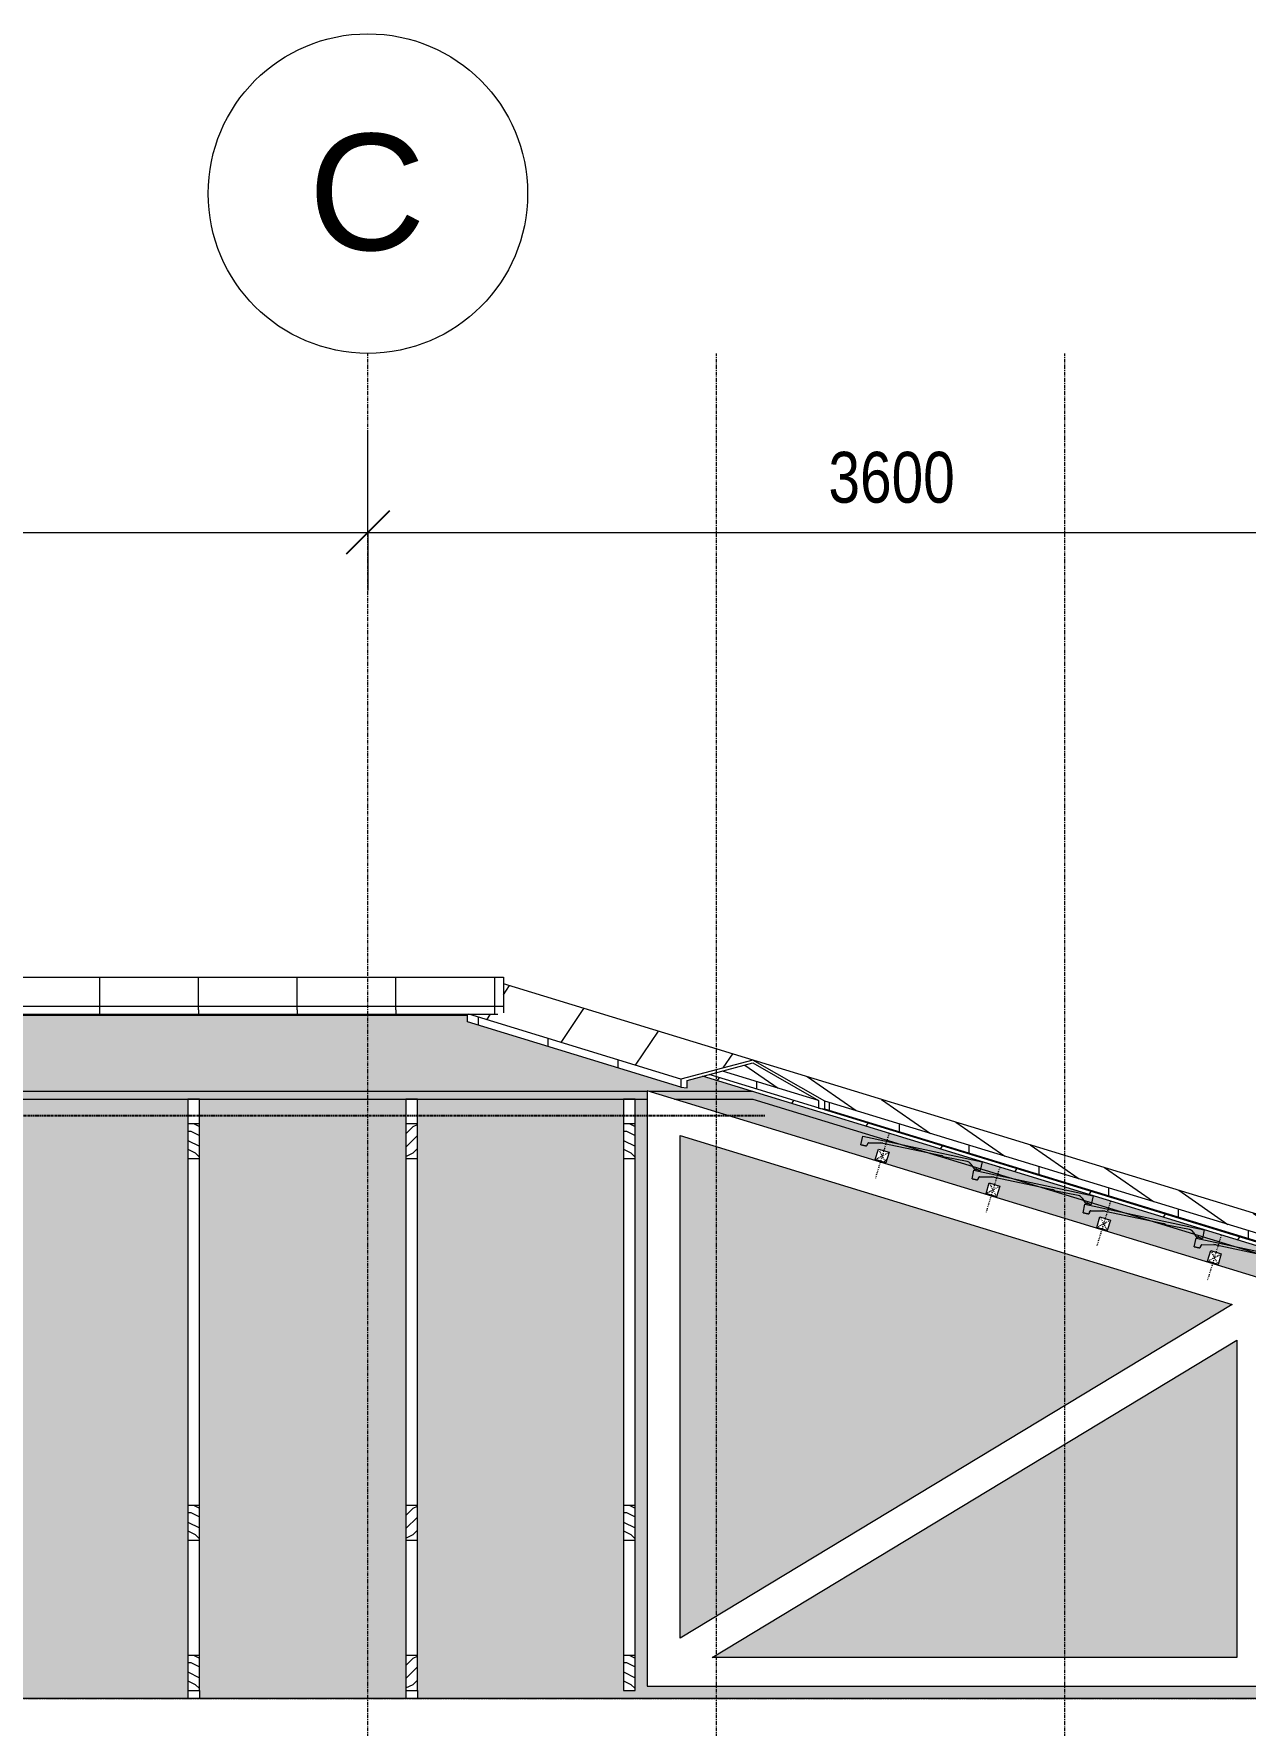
# Model space of a CAD drawing. Header units: millimetres. Extents: x -12186 to 152825, y -4386 to 9463.
# Drawn here: x 13725 to 17896, y 3363 to 9185 of the extents above; entities that cross this region are included whole.
import ezdxf

# ---------------------------------------------------------------- set-up
doc = ezdxf.new("R2010")
doc.units = ezdxf.units.MM
for name, pattern in [('1000 Dashed', [2, 1, -1]), ('Dash', [6.35, 3.175, -3.175]), ('Dash 1_5mm', [3, 1.5, -1.5]), ('Grid Line', [22.225, 12.7, -3.175, 3.175, -3.175])]:
    doc.linetypes.add(name, pattern=pattern)
for name, color, linetype, lineweight in [('A-ANNO-DIMS', 211, 'Continuous', 5), ('A-ANNO-DIMS-100', 211, 'Continuous', 5), ('A-DETL', 90, 'Continuous', 5), ('A-DETL-GENF', 92, 'Continuous', 5), ('A-DETL-GENF-HDLN', 1, 'Dash', 5), ('A-DETL-THIN', 151, 'Continuous', 5), ('A-FLOR-LEVL', 51, 'Continuous', 5), ('A-ROOF', 132, 'Continuous', 9), ('A-ROOF-MCUT', 132, 'Continuous', 5), ('A-ROOF-OTLN', 132, 'Continuous', 9), ('A-ROOF-PATT', 132, 'Continuous', 9), ('S-BEAM', 12, 'Continuous', 5), ('S-FSTN', 2, 'Continuous', 5), ('S-GRID', 1, 'Continuous', 5), ('S-GRID-IDEN', 1, 'Continuous', 5)]:
    doc.layers.add(name, color=color, linetype=linetype, lineweight=lineweight)
doc.styles.add('Arial_1', font='arial.ttf', dxfattribs={"height": 400})
doc.styles.add('Arial_3', font='arial.ttf', dxfattribs={"width": 0.8, "height": 175})
doc.dimstyles.new('SVA_Arc_Length-1_8mm_BLUE', dxfattribs={"dimscale": 304.8, "dimtxt": 178.545395, "dimasz": 0.492126, "dimexe": 0.656168, "dimexo": 0.0625, "dimgap": 0.164042, "dimtad": 1, "dimdec": 0, "dimrnd": 5, "dimzin": 0, "dimdsep": 46, "dimtxsty": 'Arial_3', "dimblk1": 'OBLIQUE', "dimblk2": 'OBLIQUE', "dimsah": 1, "dimcen": 0.09, "dimdle": 0.459318, "dimazin": 0, "dimtfac": 1, "dimtdec": 4, "dimtix": 1, "dimtmove": 0, "dimatfit": 3, "dimfxl": 1.148294, "dimfxlon": 1, "dimtvp": 1, "dimtfill": 1, "dimtolj": 1, "dimtzin": 0, "dimarcsym": 2})
pattern_1 = [(0, (-1229.1, 2452.9), (300, 300), [15, -285]), (0, (-1439.1, 2482.9), (300, 300), [30, -270]), (0, (-1244.1, 2497.9), (300, 300), [15, -285]), (0, (-1424.1, 2527.9), (300, 300), [15, -285]), (0, (-1244.1, 2542.9), (300, 300), [15, -285]), (0, (-1409.1, 2557.9), (300, 300), [15, -285]), (0, (-1244.1, 2572.9), (300, 300), [15, -285]), (0, (-1409.1, 2602.9), (300, 300), [15, -165, 15, -105]), (0, (-1409.1, 2632.9), (300, 300), [30, -150, 15, -105]), (0, (-1424.1, 2677.9), (300, 300), [15, -45, 15, -120, -105]), (0, (-1424.1, 2677.9), (300, 300), [-195, 15, -90]), (0, (-1439.1, 2707.9), (300, 300), [15, -60, 30, -195]), (0, (-1244.1, 2722.9), (300, 300), [15, -285]), (0, (-1439.1, 2737.9), (300, 300), [15, -75, 15, -195]), (45, (-1469.1, 2452.91), (0, 300), [42.426, -381.838]), (45, (-1214.1, 2452.91), (0, 300), [84.853, -339.411]), (45, (-1214.1, 2602.91), (0, 300), [21.213, -403.051]), (45, (-1469.1, 2632.91), (0, 300), [63.64, -360.624]), (45, (-1214.1, 2632.91), (0, 300), [106.066, -318.198]), (45, (-1214.1, 2677.91), (0, 300), [63.64, -360.624]), (315, (-1274.1, 2707.91), (300, 0), [21.213, -403.051]), (315, (-1379.1, 2467.91), (300, 0), [42.426, -381.838]), (315, (-1364.1, 2587.91), (300, 0), [42.426, -381.838]), (315, (-1274.1, 2527.91), (300, 0), [42.426, -381.838]), (315, (-1289.1, 2647.91), (300, 0), [42.426, -381.838]), (315, (-1274.1, 2677.91), (300, 0), [63.64, -360.624]), (315, (-1349.1, 2497.91), (300, 0), [63.64, -360.624]), (315, (-1304.1, 2512.91), (300, 0), [63.64, -360.624]), (315, (-1349.1, 2617.91), (300, 0), [63.64, -360.624]), (315, (-1319.1, 2632.91), (300, 0), [63.64, -360.624]), (26.565, (-1454.11, 2512.91), (299.9998, -0.0003), [33.541, -637.279]), (26.565, (-1229.11, 2497.91), (299.9998, -0.0003), [134.164, -536.656]), (26.565, (-1229.11, 2542.91), (299.9998, -0.0003), [134.164, -536.656]), (26.565, (-1229.11, 2572.91), (299.9998, -0.0003), [134.164, -201, 67.083, -268.573]), (26.565, (-1199.11, 2617.91), (299.9998, -0.0003), [33.541, -637.279]), (26.565, (-1469.11, 2722.91), (299.9998, -0.0003), [33.541, -637.279]), (26.565, (-1229.11, 2722.91), (299.9998, -0.0003), [67.082, -603.738]), (333.435, (-1304.11, 2452.91), (299.9998, 0.0003), [67.082, -603.738]), (333.435, (-1409.11, 2527.91), (299.9998, 0.0003), [67.082, -603.738]), (333.435, (-1409.11, 2482.91), (299.9998, 0.0003), [33.541, -637.278]), (333.435, (-1394.11, 2557.91), (299.9998, 0.0003), [100.623, -570.197]), (333.435, (-1334.11, 2557.91), (299.9998, 0.0003), [67.082, -603.738]), (333.435, (-1304.11, 2572.91), (299.9998, 0.0003), [67.082, -603.738]), (333.435, (-1394.11, 2602.91), (299.9998, 0.0003), [33.541, -637.278]), (333.435, (-1379.11, 2632.91), (299.9998, 0.0003), [33.541, -637.278]), (333.435, (-1259.11, 2692.91), (299.9998, 0.0003), [33.541, -637.278]), (333.435, (-1274.11, 2587.91), (299.9998, 0.0003), [33.541, -637.278]), (333.435, (-1409.11, 2677.91), (299.9998, 0.0003), [100.623, -570.197]), (333.435, (-1424.11, 2707.91), (299.9998, 0.0003), [67.082, -603.738]), (333.435, (-1259.11, 2617.91), (299.9998, 0.0003), [33.54, -301.86, 33.54, -301.88]), (333.435, (-1349.11, 2677.91), (299.9998, 0.0003), [67.082, -603.738]), (333.435, (-1334.11, 2707.91), (299.9998, 0.0003), [67.082, -603.738]), (333.435, (-1424.11, 2737.91), (299.9998, 0.0003), [67.082, -603.738]), (333.435, (-1334.11, 2737.91), (299.9998, 0.0003), [67.082, -603.738])]
pattern_2 = [(0, (-1229.1, 1139.22), (300, 300), [15, -285]), (0, (-1439.1, 1169.22), (300, 300), [30, -270]), (0, (-1244.1, 1184.22), (300, 300), [15, -285]), (0, (-1424.1, 1214.22), (300, 300), [15, -285]), (0, (-1244.1, 1229.22), (300, 300), [15, -285]), (0, (-1409.1, 1244.22), (300, 300), [15, -285]), (0, (-1244.1, 1259.22), (300, 300), [15, -285]), (0, (-1409.1, 1289.22), (300, 300), [15, -165, 15, -105]), (0, (-1409.1, 1319.22), (300, 300), [30, -150, 15, -105]), (0, (-1424.1, 1364.22), (300, 300), [15, -45, 15, -120, -105]), (0, (-1424.1, 1364.22), (300, 300), [-195, 15, -90]), (0, (-1439.1, 1394.22), (300, 300), [15, -60, 30, -195]), (0, (-1244.1, 1409.22), (300, 300), [15, -285]), (0, (-1439.1, 1424.22), (300, 300), [15, -75, 15, -195]), (45, (-1469.1, 1139.22), (0, 300), [42.426, -381.838]), (45, (-1214.1, 1139.22), (0, 300), [84.853, -339.411]), (45, (-1214.1, 1289.22), (0, 300), [21.213, -403.051]), (45, (-1469.1, 1319.22), (0, 300), [63.64, -360.624]), (45, (-1214.1, 1319.22), (0, 300), [106.066, -318.198]), (45, (-1214.1, 1364.22), (0, 300), [63.64, -360.624]), (315, (-1274.1, 1394.22), (300, 0), [21.213, -403.051]), (315, (-1379.1, 1154.22), (300, 0), [42.426, -381.838]), (315, (-1364.1, 1274.22), (300, 0), [42.426, -381.838]), (315, (-1274.1, 1214.22), (300, 0), [42.426, -381.838]), (315, (-1289.1, 1334.22), (300, 0), [42.426, -381.838]), (315, (-1274.1, 1364.22), (300, 0), [63.64, -360.624]), (315, (-1349.1, 1184.22), (300, 0), [63.64, -360.624]), (315, (-1304.1, 1199.22), (300, 0), [63.64, -360.624]), (315, (-1349.1, 1304.22), (300, 0), [63.64, -360.624]), (315, (-1319.1, 1319.22), (300, 0), [63.64, -360.624]), (26.565, (-1454.11, 1199.22), (299.9998, -0.0003), [33.541, -637.279]), (26.565, (-1229.11, 1184.22), (299.9998, -0.0003), [134.164, -536.656]), (26.565, (-1229.11, 1229.22), (299.9998, -0.0003), [134.164, -536.656]), (26.565, (-1229.11, 1259.22), (299.9998, -0.0003), [134.164, -201, 67.083, -268.573]), (26.565, (-1199.11, 1304.22), (299.9998, -0.0003), [33.541, -637.279]), (26.565, (-1469.11, 1409.22), (299.9998, -0.0003), [33.541, -637.279]), (26.565, (-1229.11, 1409.22), (299.9998, -0.0003), [67.082, -603.738]), (333.435, (-1304.11, 1139.22), (299.9998, 0.0003), [67.082, -603.738]), (333.435, (-1409.11, 1214.22), (299.9998, 0.0003), [67.082, -603.738]), (333.435, (-1409.11, 1169.22), (299.9998, 0.0003), [33.541, -637.278]), (333.435, (-1394.11, 1244.22), (299.9998, 0.0003), [100.623, -570.197]), (333.435, (-1334.11, 1244.22), (299.9998, 0.0003), [67.082, -603.738]), (333.435, (-1304.11, 1259.22), (299.9998, 0.0003), [67.082, -603.738]), (333.435, (-1394.11, 1289.22), (299.9998, 0.0003), [33.541, -637.278]), (333.435, (-1379.11, 1319.22), (299.9998, 0.0003), [33.541, -637.278]), (333.435, (-1259.11, 1379.22), (299.9998, 0.0003), [33.541, -637.278]), (333.435, (-1274.11, 1274.22), (299.9998, 0.0003), [33.541, -637.278]), (333.435, (-1409.11, 1364.22), (299.9998, 0.0003), [100.623, -570.197]), (333.435, (-1424.11, 1394.22), (299.9998, 0.0003), [67.082, -603.738]), (333.435, (-1259.11, 1304.22), (299.9998, 0.0003), [33.54, -301.86, 33.54, -301.88]), (333.435, (-1349.11, 1364.22), (299.9998, 0.0003), [67.082, -603.738]), (333.435, (-1334.11, 1394.22), (299.9998, 0.0003), [67.082, -603.738]), (333.435, (-1424.11, 1424.22), (299.9998, 0.0003), [67.082, -603.738]), (333.435, (-1334.11, 1424.22), (299.9998, 0.0003), [67.082, -603.738])]
pattern_3 = [(0, (-1229.1, 623.08), (300, 300), [15, -285]), (0, (-1439.1, 653.08), (300, 300), [30, -270]), (0, (-1244.1, 668.08), (300, 300), [15, -285]), (0, (-1424.1, 698.08), (300, 300), [15, -285]), (0, (-1244.1, 713.08), (300, 300), [15, -285]), (0, (-1409.1, 728.08), (300, 300), [15, -285]), (0, (-1244.1, 743.08), (300, 300), [15, -285]), (0, (-1409.1, 773.08), (300, 300), [15, -165, 15, -105]), (0, (-1409.1, 803.08), (300, 300), [30, -150, 15, -105]), (0, (-1424.1, 848.08), (300, 300), [15, -45, 15, -120, -105]), (0, (-1424.1, 848.08), (300, 300), [-195, 15, -90]), (0, (-1439.1, 878.08), (300, 300), [15, -60, 30, -195]), (0, (-1244.1, 893.08), (300, 300), [15, -285]), (0, (-1439.1, 908.08), (300, 300), [15, -75, 15, -195]), (45, (-1469.1, 623.08), (0, 300), [42.426, -381.838]), (45, (-1214.1, 623.08), (0, 300), [84.853, -339.411]), (45, (-1214.1, 773.08), (0, 300), [21.213, -403.051]), (45, (-1469.1, 803.08), (0, 300), [63.64, -360.624]), (45, (-1214.1, 803.08), (0, 300), [106.066, -318.198]), (45, (-1214.1, 848.08), (0, 300), [63.64, -360.624]), (315, (-1274.1, 878.08), (300, 0), [21.213, -403.051]), (315, (-1379.1, 638.08), (300, 0), [42.426, -381.838]), (315, (-1364.1, 758.08), (300, 0), [42.426, -381.838]), (315, (-1274.1, 698.08), (300, 0), [42.426, -381.838]), (315, (-1289.1, 818.08), (300, 0), [42.426, -381.838]), (315, (-1274.1, 848.08), (300, 0), [63.64, -360.624]), (315, (-1349.1, 668.08), (300, 0), [63.64, -360.624]), (315, (-1304.1, 683.08), (300, 0), [63.64, -360.624]), (315, (-1349.1, 788.08), (300, 0), [63.64, -360.624]), (315, (-1319.1, 803.08), (300, 0), [63.64, -360.624]), (26.565, (-1454.11, 683.08), (299.9998, -0.0003), [33.541, -637.279]), (26.565, (-1229.11, 668.08), (299.9998, -0.0003), [134.164, -536.656]), (26.565, (-1229.11, 713.08), (299.9998, -0.0003), [134.164, -536.656]), (26.565, (-1229.11, 743.08), (299.9998, -0.0003), [134.164, -201, 67.083, -268.573]), (26.565, (-1199.11, 788.08), (299.9998, -0.0003), [33.541, -637.279]), (26.565, (-1469.11, 893.08), (299.9998, -0.0003), [33.541, -637.279]), (26.565, (-1229.11, 893.08), (299.9998, -0.0003), [67.082, -603.738]), (333.435, (-1304.11, 623.08), (299.9998, 0.0003), [67.082, -603.738]), (333.435, (-1409.11, 698.08), (299.9998, 0.0003), [67.082, -603.738]), (333.435, (-1409.11, 653.08), (299.9998, 0.0003), [33.541, -637.278]), (333.435, (-1394.11, 728.08), (299.9998, 0.0003), [100.623, -570.197]), (333.435, (-1334.11, 728.08), (299.9998, 0.0003), [67.082, -603.738]), (333.435, (-1304.11, 743.08), (299.9998, 0.0003), [67.082, -603.738]), (333.435, (-1394.11, 773.08), (299.9998, 0.0003), [33.541, -637.278]), (333.435, (-1379.11, 803.08), (299.9998, 0.0003), [33.541, -637.278]), (333.435, (-1259.11, 863.08), (299.9998, 0.0003), [33.541, -637.278]), (333.435, (-1274.11, 758.08), (299.9998, 0.0003), [33.541, -637.278]), (333.435, (-1409.11, 848.08), (299.9998, 0.0003), [100.623, -570.197]), (333.435, (-1424.11, 878.08), (299.9998, 0.0003), [67.082, -603.738]), (333.435, (-1259.11, 788.08), (299.9998, 0.0003), [33.54, -301.86, 33.54, -301.88]), (333.435, (-1349.11, 848.08), (299.9998, 0.0003), [67.082, -603.738]), (333.435, (-1334.11, 878.08), (299.9998, 0.0003), [67.082, -603.738]), (333.435, (-1424.11, 908.08), (299.9998, 0.0003), [67.082, -603.738]), (333.435, (-1334.11, 908.08), (299.9998, 0.0003), [67.082, -603.738])]

# ---------------------------------------------------------------- blocks, each defined once
blk = doc.blocks.new('Structural Connections 1 - Structural Connections 1-1359859-Section A-A')
at = {"layer": 'S-FSTN'}
blk.add_line((22038.2, 3455), (10038.2, 3455), dxfattribs=at)
blk = doc.blocks.new('Timber Truss - Timber Truss 2-1376233-Section A-A')
at = {"layer": 'S-BEAM'}
for p, q in [((11256, 3482.2), (11256, 3455)), ((11296, 3482.2), (11296, 3455))]:
    blk.add_line(p, q, dxfattribs=at)
blk = doc.blocks.new('Repeating Detail - Timber _38 x 38_-V213-Section A-A')
at = {"layer": 'A-DETL-GENF'}
h = blk.add_hatch(dxfattribs=at)
h.set_pattern_fill('FP_60', color=256, style=0, pattern_type=2)
h.set_pattern_definition([(45, (-1469.1, 2452.91), (-141.4214, 141.4214), [])])
h.paths.add_polyline_path([(16659, 5298.6), (16670.1, 5334.9), (16633.8, 5346), (16622.7, 5309.7)])
for p, q in [((16622.7, 5309.7), (16633.8, 5346)), ((16659, 5298.6), (16622.7, 5309.7)), ((16633.8, 5346), (16670.1, 5334.9)), ((16670.1, 5334.9), (16659, 5298.6)), ((17004, 5193.1), (17015.1, 5229.4)), ((17040.3, 5182), (17004, 5193.1)), ((17015.1, 5229.4), (17051.4, 5218.3)), ((17051.4, 5218.3), (17040.3, 5182)), ((17385.3, 5076.5), (17396.4, 5112.8)), ((17421.7, 5065.4), (17385.3, 5076.5)), ((17396.4, 5112.8), (17432.8, 5101.7)), ((17432.8, 5101.7), (17421.7, 5065.4)), ((17766.6, 4959.9), (17777.8, 4996.3)), ((17803, 4948.8), (17766.6, 4959.9)), ((17777.8, 4996.3), (17814.1, 4985.1)), ((17814.1, 4985.1), (17803, 4948.8))]:
    blk.add_line(p, q, dxfattribs=at)
at = {"layer": 'A-DETL-GENF-HDLN'}
for p, q in [((16669.8, 5398.8), (16623, 5245.8)), ((16622.7, 5309.7), (16670.1, 5334.9)), ((16633.8, 5346), (16659, 5298.6)), ((17051.1, 5282.2), (17004.3, 5129.2)), ((17004, 5193.1), (17051.4, 5218.3)), ((17015.1, 5229.4), (17040.3, 5182)), ((17432.4, 5165.6), (17385.7, 5012.6)), ((17385.3, 5076.5), (17432.8, 5101.7)), ((17396.4, 5112.8), (17421.7, 5065.4)), ((17813.8, 5049), (17767, 4896)), ((17766.6, 4959.9), (17814.1, 4985.1)), ((17777.8, 4996.3), (17803, 4948.8))]:
    blk.add_line(p, q, dxfattribs=at)
blk = doc.blocks.new('Repeating Detail - Conc Roof Tile-V215-Section A-A')
at = {"layer": 'A-DETL-GENF'}
for p, q in [((16573.2, 5360.4), (16579.6, 5390.2)), ((16573.2, 5360.4), (16589, 5357)), ((16589, 5357), (16573.2, 5360.4)), ((16573.2, 5360.4), (16589, 5357)), ((16579.6, 5390.2), (16990.3, 5302.3)), ((16589, 5357), (16590.5, 5356.7)), ((16596.8, 5365.7), (16593.9, 5358.5)), ((16593.9, 5358.5), (16596.8, 5365.7)), ((16599.6, 5367.6), (16640.9, 5367.7)), ((16640.9, 5367.7), (16649.2, 5366.6)), ((16649.2, 5366.6), (16641.3, 5367.7)), ((16649.2, 5366.6), (16851.7, 5323.3)), ((16939.3, 5303), (16861.8, 5318.4)), ((16990.3, 5302.3), (16983.9, 5272.5)), ((16952.2, 5294.2), (16962.7, 5277.9)), ((16955.8, 5243.4), (16962.1, 5273.2)), ((16955.8, 5243.4), (16971.5, 5240)), ((16971.5, 5240), (16955.8, 5243.4)), ((16955.8, 5243.4), (16971.5, 5240)), ((16962.1, 5273.2), (17372.8, 5185.4)), ((16967.3, 5276.1), (16964.6, 5276.6)), ((16964.6, 5276.6), (16967.3, 5276.1)), ((16968.9, 5277.8), (16967.3, 5276.1)), ((16967.3, 5276.1), (16968.9, 5277.8)), ((16970.5, 5277.4), (16968.9, 5277.8)), ((16968.9, 5277.8), (16970.5, 5277.4)), ((16971.2, 5275.2), (16970.5, 5277.4)), ((16970.5, 5277.4), (16971.2, 5275.2)), ((16983.9, 5272.5), (16971.2, 5275.2)), ((16971.2, 5275.2), (16983.9, 5272.5)), ((16979.4, 5248.8), (16976.4, 5241.5)), ((16976.4, 5241.5), (16979.4, 5248.8)), ((16982.1, 5250.6), (17023.4, 5250.8)), ((17023.4, 5250.8), (17031.7, 5249.7)), ((17031.7, 5249.7), (17023.8, 5250.8)), ((17031.7, 5249.7), (17234.2, 5206.3)), ((16971.5, 5240), (16973, 5239.7)), ((17321.8, 5186), (17244.3, 5201.5)), ((17372.8, 5185.4), (17366.5, 5155.5)), ((17334.7, 5177.3), (17345.3, 5161)), ((17338.3, 5126.5), (17344.7, 5156.3)), ((17338.3, 5126.5), (17354.1, 5123.1)), ((17354.1, 5123.1), (17338.3, 5126.5)), ((17338.3, 5126.5), (17354.1, 5123.1)), ((17344.7, 5156.3), (17755.4, 5068.4)), ((17349.8, 5159.1), (17347.1, 5159.7)), ((17347.1, 5159.7), (17349.8, 5159.1)), ((17351.4, 5160.8), (17349.8, 5159.1)), ((17349.8, 5159.1), (17351.4, 5160.8)), ((17353, 5160.5), (17351.4, 5160.8)), ((17351.4, 5160.8), (17353, 5160.5)), ((17353.8, 5158.3), (17353, 5160.5)), ((17353, 5160.5), (17353.8, 5158.3)), ((17366.5, 5155.5), (17353.8, 5158.3)), ((17353.8, 5158.3), (17366.5, 5155.5)), ((17361.9, 5131.8), (17359, 5124.6)), ((17359, 5124.6), (17361.9, 5131.8)), ((17364.7, 5133.7), (17405.9, 5133.8)), ((17405.9, 5133.8), (17414.3, 5132.7)), ((17414.3, 5132.7), (17406.3, 5133.8)), ((17414.3, 5132.7), (17616.7, 5089.4)), ((17354.1, 5123.1), (17355.5, 5122.8)), ((17704.3, 5069.1), (17626.9, 5084.5)), ((17755.4, 5068.4), (17749, 5038.6)), ((17717.2, 5060.3), (17727.8, 5044)), ((17720.8, 5009.5), (17727.2, 5039.3)), ((17720.8, 5009.5), (17736.6, 5006.1)), ((17736.6, 5006.1), (17720.8, 5009.5)), ((17720.8, 5009.5), (17736.6, 5006.1)), ((17727.2, 5039.3), (18137.9, 4951.5)), ((17732.4, 5042.2), (17729.7, 5042.7)), ((17729.7, 5042.7), (17732.4, 5042.2)), ((17733.9, 5043.9), (17732.4, 5042.2)), ((17732.4, 5042.2), (17733.9, 5043.9)), ((17735.6, 5043.5), (17733.9, 5043.9)), ((17733.9, 5043.9), (17735.6, 5043.5)), ((17736.3, 5041.3), (17735.6, 5043.5)), ((17735.6, 5043.5), (17736.3, 5041.3)), ((17749, 5038.6), (17736.3, 5041.3)), ((17736.3, 5041.3), (17749, 5038.6)), ((17744.4, 5014.9), (17741.5, 5007.6)), ((17741.5, 5007.6), (17744.4, 5014.9)), ((17747.2, 5016.7), (17788.5, 5016.9)), ((17788.5, 5016.9), (17796.8, 5015.8)), ((17796.8, 5015.8), (17788.8, 5016.9)), ((17796.8, 5015.8), (17999.2, 4972.4)), ((17736.6, 5006.1), (17738.1, 5005.8))]:
    blk.add_line(p, q, dxfattribs=at)
for centre, radius, start, end in [((16591.1, 5359.6), 3, 257.92434, 337.92434), ((16591.1, 5359.6), 3, 257.92434, 337.92434), ((16599.6, 5364.6), 3, 90.1781, 157.92434), ((16849.6, 5313.5), 10, 47.95888, 77.92434), ((16863, 5328.4), 10, 227.95888, 263.42434), ((16935.4, 5283.4), 20, 32.92434, 78.71545), ((16965.2, 5279.6), 3, 212.92434, 257.92434), ((16965.2, 5279.6), 3, 212.92434, 257.92434), ((16973.6, 5242.7), 3, 257.92434, 337.92434), ((16973.6, 5242.7), 3, 257.92434, 337.92434), ((16982.1, 5247.6), 3, 90.1781, 157.92434), ((17232.1, 5196.6), 10, 47.95888, 77.92434), ((17245.5, 5211.4), 10, 227.95888, 263.42434), ((17317.9, 5166.4), 20, 32.92434, 78.71545), ((17347.8, 5162.6), 3, 212.92434, 257.92434), ((17347.8, 5162.6), 3, 212.92434, 257.92434), ((17356.2, 5125.7), 3, 257.92434, 337.92434), ((17356.2, 5125.7), 3, 257.92434, 337.92434), ((17364.7, 5130.7), 3, 90.1781, 157.92434), ((17614.6, 5079.6), 10, 47.95888, 77.92434), ((17628, 5094.5), 10, 227.95888, 263.42434), ((17700.4, 5049.5), 20, 32.92434, 78.71545), ((17730.3, 5045.7), 3, 212.92434, 257.92434), ((17730.3, 5045.7), 3, 212.92434, 257.92434), ((17738.7, 5008.8), 3, 257.92434, 337.92434), ((17738.7, 5008.8), 3, 257.92434, 337.92434), ((17747.2, 5013.7), 3, 90.1781, 157.92434)]:
    blk.add_arc(centre, radius, start, end, dxfattribs=at)
blk = doc.blocks.new('Grid - M_Grid Head - Circle-13408-Section A-A')
at = {"layer": 'S-GRID-IDEN'}
blk.add_circle((-896.3, 8635.3), 550, dxfattribs=at)
blk = doc.blocks.new('DIMBLOCK3-Section A-A')
at = {"layer": 'A-ANNO-DIMS-100'}
for p, q in [((11275.7, 7469), (11275.7, 7819)), ((14875.7, 7469), (14875.7, 7819)), ((11275.7, 7469), (14875.7, 7469)), ((11275.7, 7469), (11275.7, 7269)), ((14875.7, 7469), (14875.7, 7269))]:
    blk.add_line(p, q, dxfattribs=at)
at = {"layer": 'A-ANNO-DIMS-100', "lineweight": 25}
for p, q in [((11275.7, 7469), (11350.7, 7544)), ((14875.7, 7469), (14950.7, 7544)), ((11275.7, 7469), (11200.7, 7394)), ((14875.7, 7469), (14800.7, 7394))]:
    blk.add_line(p, q, dxfattribs=at)
at = {"layer": 'A-ANNO-DIMS-100', "color": 0, "insert": (12861.4, 7746.2), "char_height": 175, "width": 514.211, "attachment_point": 1, "line_spacing_factor": 0.941778, "style": 'Arial_3', "bg_fill": 3, "box_fill_scale": 1.25, "bg_fill_color": 256, "bg_fill_true_color": 13158600, "bg_fill_transparency": 0}
blk.add_mtext('3600', dxfattribs=at)
blk = doc.blocks.new('_Oblique')
at = {"color": 0, "linetype": 'ByBlock', "lineweight": -2}
blk.add_line((-0.5, -0.5), (0.5, 0.5), dxfattribs=at)
blk = doc.blocks.new('DIMBLOCK4-Section A-A')
at = {"layer": 'A-ANNO-DIMS-100'}
for p, q in [((14875.7, 7469), (14875.7, 7819)), ((18475.7, 7469), (18475.7, 7819)), ((14875.7, 7469), (18475.7, 7469)), ((14875.7, 7469), (14875.7, 7269)), ((18475.7, 7469), (18475.7, 7269))]:
    blk.add_line(p, q, dxfattribs=at)
at = {"layer": 'A-ANNO-DIMS-100', "lineweight": 25}
for p, q in [((14875.7, 7469), (14950.7, 7544)), ((18475.7, 7469), (18550.7, 7544)), ((14875.7, 7469), (14800.7, 7394)), ((18475.7, 7469), (18400.7, 7394))]:
    blk.add_line(p, q, dxfattribs=at)
at = {"layer": 'A-ANNO-DIMS-100', "color": 0, "insert": (16461.4, 7746.2), "char_height": 175, "width": 514.211, "attachment_point": 1, "line_spacing_factor": 0.941778, "style": 'Arial_3', "bg_fill": 3, "box_fill_scale": 1.25, "bg_fill_color": 256, "bg_fill_true_color": 13158600, "bg_fill_transparency": 0}
blk.add_mtext('3600', dxfattribs=at)

msp = doc.modelspace()

# ---------------------------------------------------------------- hatches: boundary and pattern name
at = {"layer": 'A-DETL-GENF'}
h = msp.add_hatch(dxfattribs=at)
h.set_pattern_fill('FP_80', color=135, style=0, pattern_type=2)
h.set_pattern_definition(pattern_1)
h.paths.add_polyline_path([(14296, 5312), (14296, 5433.8), (14256, 5433.8), (14256, 5312)])
h = msp.add_hatch(dxfattribs=at)
h.set_pattern_fill('FP_80', color=135, style=0, pattern_type=2)
h.set_pattern_definition(pattern_1)
h.paths.add_polyline_path([(15046, 5312), (15046, 5433.8), (15006, 5433.8), (15006, 5312)])
h = msp.add_hatch(dxfattribs=at)
h.set_pattern_fill('FP_80', color=135, style=0, pattern_type=2)
h.set_pattern_definition(pattern_1)
h.paths.add_polyline_path([(15796, 5312), (15796, 5433.8), (15756, 5433.8), (15756, 5312)])
h = msp.add_hatch(dxfattribs=at)
h.set_pattern_fill('FP_81', color=135, style=0, pattern_type=2)
h.set_pattern_definition(pattern_2)
h.paths.add_polyline_path([(14296, 3998.3), (14296, 4120.1), (14256, 4120.1), (14256, 3998.3)])
h = msp.add_hatch(dxfattribs=at)
h.set_pattern_fill('FP_81', color=135, style=0, pattern_type=2)
h.set_pattern_definition(pattern_2)
h.paths.add_polyline_path([(15046, 3998.3), (15046, 4120.1), (15006, 4120.1), (15006, 3998.3)])
h = msp.add_hatch(dxfattribs=at)
h.set_pattern_fill('FP_81', color=135, style=0, pattern_type=2)
h.set_pattern_definition(pattern_2)
h.paths.add_polyline_path([(15796, 3998.3), (15796, 4120.1), (15756, 4120.1), (15756, 3998.3)])
h = msp.add_hatch(dxfattribs=at)
h.set_pattern_fill('FP_82', color=135, style=0, pattern_type=2)
h.set_pattern_definition(pattern_3)
h.paths.add_polyline_path([(14296, 3482.2), (14296, 3604), (14256, 3604), (14256, 3482.2)])
h = msp.add_hatch(dxfattribs=at)
h.set_pattern_fill('FP_82', color=135, style=0, pattern_type=2)
h.set_pattern_definition(pattern_3)
h.paths.add_polyline_path([(15046, 3482.2), (15046, 3604), (15006, 3604), (15006, 3482.2)])
h = msp.add_hatch(dxfattribs=at)
h.set_pattern_fill('FP_82', color=135, style=0, pattern_type=2)
h.set_pattern_definition(pattern_3)
h.paths.add_polyline_path([(15796, 3482.2), (15796, 3604), (15756, 3604), (15756, 3482.2)])
at = {"layer": 'A-ROOF-PATT', "lineweight": 5}
h = msp.add_hatch(dxfattribs=at)
h.set_pattern_fill('FP_63', color=256, style=0, pattern_type=2)
h.set_pattern_definition([(90, (10551.97, 5887.8), (-340, 2e-14), [])])
h.paths.add_polyline_path([(15342.2, 5837.3), (15342.2, 5938.3), (5820.7, 5938.3), (5761.8, 5837.3), (14613.4, 5837.3)])
h = msp.add_hatch(dxfattribs=at)
h.set_pattern_fill('FP_36', color=256, style=0, pattern_type=2)
h.set_pattern_definition([(56.205, (19164.55, 4676), (-308.4, -0.001), [])])
h.paths.add_polyline_path([(15953.7, 5587.1), (16201.2, 5652.6), (15342.2, 5915.2), (15342.2, 5815.4), (15323.4, 5810.4), (15223.2, 5810.4), (15715.3, 5659.9)])
h = msp.add_hatch(dxfattribs=at)
h.set_pattern_fill('FP_61', color=256, style=0, pattern_type=2)
h.set_pattern_definition([(90, (10551.97, 5831.33), (-340, 2e-14), [])])
h.paths.add_polyline_path([(12409.6, 5825.4), (15342.2, 5825.4), (15342.2, 5837.3), (5761.8, 5837.3), (5762, 5835.3), (5799.3, 5825.4), (10205.9, 5825.4)])
h = msp.add_hatch(dxfattribs=at)
h.set_pattern_fill('FP_62', color=256, style=0, pattern_type=2)
h.set_pattern_definition([(90, (10552.7, 5817.9), (-340, 2e-14), [])])
h.paths.add_polyline_path([(15269.7, 5810.4), (15323.4, 5810.4), (15342.2, 5815.4), (15342.2, 5825.4), (5799.3, 5825.4), (5855.9, 5810.4), (14613.4, 5810.4)])
h = msp.add_hatch(dxfattribs=at)
h.set_pattern_fill('FP_20', color=256, style=0, pattern_type=2)
h.set_pattern_definition([(0, (0, 12145.564), (323.85, 44.557), [76.2, -63.5, 88.9, -38.1, -165.1]), (0, (0, 12145.564), (323.85, 44.557), [-266.7, 114.3, -50.8]), (0, (76.2, 12147.42), (323.85, 44.557), [63.5, -241.3, 50.8, -76.2]), (0, (228.6, 12142.78), (323.85, 44.557), [38.1, -393.7]), (90, (0, 12145.56), (-107.95, 44.557), [42.701, -135.529]), (90, (76.2, 12145.56), (-107.95, 44.557), [41.773, -136.457]), (90, (139.7, 12145.56), (-107.95, 44.557), [38.988, -139.242]), (90, (228.6, 12142.78), (-107.95, 44.557), [42.701, -135.529]), (90, (266.7, 12142.78), (-107.95, 44.557), [42.701, -135.529]), (90, (381, 12145.56), (-107.95, 44.557), [40.844, -137.385])])
h.paths.add_polyline_path([(5225.7, 5543.6), (15836.9, 5543.6), (15836.9, 5546.3), (15845.7, 5543.6), (16201.2, 5543.6), (16028.2, 5596.5), (15974.9, 5582.4), (15974.9, 5556.3), (15953.7, 5559.6), (15218.4, 5784.4), (15218.4, 5806.2), (5960.9, 5806.2), (5960.9, 5784.4), (5225.7, 5559.6), (5204.5, 5556.3), (5204.5, 5582.4), (5151.2, 5596.5), (4978.2, 5543.6), (5111, 5543.6)])
h = msp.add_hatch(dxfattribs=at)
h.set_pattern_fill('FP_35', color=256, style=0, pattern_type=2)
h.set_pattern_definition([(90, (19102.68, 4618.24), (-240.416, 1e-14), [])])
h.paths.add_polyline_path([(15953.7, 5574.9), (15953.7, 5587.1), (15223.2, 5810.4), (15218.4, 5810.4), (15218.4, 5799.7), (15715.3, 5647.8)])
h = msp.add_hatch(dxfattribs=at)
h.set_pattern_fill('FP_34', color=256, style=0, pattern_type=2)
h.set_pattern_definition([(90, (19102.68, 4604.5), (-240.416, 1e-14), [])])
h.paths.add_polyline_path([(15953.7, 5559.6), (15953.7, 5574.9), (15218.4, 5799.7), (15218.4, 5784.4), (15715.3, 5632.5)])
h = msp.add_hatch(dxfattribs=at)
h.set_pattern_fill('FP_68', color=256, style=0, pattern_type=2)
h.set_pattern_definition([(145.26, (19288.29, 4675.995), (-143.142, 0.0011), [])])
h.paths.add_polyline_path([(23234.4, 3436.8), (23110.7, 3540.1), (16201.2, 5652.6), (16448.6, 5511.4), (23110.7, 3474.6)])
h = msp.add_hatch(dxfattribs=at)
h.set_pattern_fill('FP_64', color=256, style=0, pattern_type=2)
h.set_pattern_definition([(56.205, (19169.85, 4670.12), (-308.4, -0.001), [])])
h.paths.add_polyline_path([(23024.2, 3457.6), (23035.3, 3466.9), (16050.5, 5602.4), (16028.2, 5596.5), (22997.5, 3465.7)])
h = msp.add_hatch(dxfattribs=at)
h.set_pattern_fill('FP_32', color=256, style=0, pattern_type=2)
h.set_pattern_definition([(90, (19339.56, 4609.84), (-240.416, 1e-14), [])])
h.paths.add_polyline_path([(16427.4, 5487.1), (16427.4, 5513.2), (16096.1, 5614.5), (16050.5, 5602.4), (16348.1, 5511.4)])
h = msp.add_hatch(dxfattribs=at)
h.set_pattern_fill('FP_33', color=256, style=0, pattern_type=2)
h.set_pattern_definition([(145.26, (19282.99, 4670.12), (-143.142, 0.0011), [])])
h.paths.add_polyline_path([(16427.4, 5513.2), (16201.2, 5642.3), (16096.1, 5614.5), (16413.5, 5517.5)])
h = msp.add_hatch(dxfattribs=at)
h.set_pattern_fill('FP_1', color=256, style=0, pattern_type=2)
h.set_pattern_definition([(50, (-1469.1, 2452.9), (728.737, -63.756), [76.2, -838.2]), (355, (-1469.1, 2452.9), (-140.972, 764.228), [60.96, -670.56]), (100.451, (-1408.4, 2447.6), (587.77, 700.467), [64.76, -712.36]), (46.184, (-1469.1, 2656.1), (1084.316, -168.17), [114.3, -1257.3]), (96.636, (-1378.7, 2642.1), (949.61, 989.71), [97.14, -1068.54]), (351.184, (-1469.1, 2656.1), (949.62, 989.7), [91.44, -1005.84]), (21, (-1367.5, 2605.3), (606.458, -409.06), [76.2, -838.2]), (326, (-1367.5, 2605.3), (247.208, 736.753), [60.96, -670.56]), (71.451, (-1317, 2571.2), (853.668, 327.685), [64.76, -712.36]), (37.5, (-1469.1, 2452.91), (12.3547, 338.22), [33.528, -628.904, 33.528, -647.192, -673.1]), (37.5, (-1469.1, 2452.91), (12.3547, 338.22), [-1343.152, 33.528, -639.572]), (7.5, (-1469.1, 2452.9), (267.279, 400.722), [33.528, -354.584, 33.528, -613.664, -256.54]), (7.5, (-1469.1, 2452.9), (267.279, 400.722), [-1035.304, 33.528, -223.012]), (327.5, (-1695.67, 2452.91), (542.3633, -22.9153), [33.528, -220.472, 33.528, -1810.512]), (327.5, (-1695.67, 2452.91), (542.3633, -22.9153), [-287.528, -758.952, 33.528, -1018.032]), (317.5, (-1797.28, 2452.9), (592.517, 101.707), [33.528, -296.672, 33.528, -492.76, -746.76]), (317.5, (-1797.28, 2452.9), (592.517, 101.707), [-856.488, 33.528, -713.232])])
h.paths.add_polyline_path([(23110.7, 3405), (23110.7, 3431.1), (16201.2, 5543.6), (15845.7, 5543.6), (15931.2, 5517.5), (16201.2, 5517.5), (23059.5, 3420.6)])
h.paths.add_polyline_path([(-1931.3, 3405), (-1877.3, 3421.5), (-1880.8, 3433), (-1833, 3447.6), (-1829.5, 3436.1), (4978.2, 5517.5), (15836.9, 5518.3), (15836.9, 5543.6), (4978.2, 5543.6), (-1931.3, 3431.1)])
h = msp.add_hatch(dxfattribs=at)
h.set_pattern_fill('FP_18', color=256, style=0, pattern_type=2)
h.set_pattern_definition([(0, (0, -959.02), (323.85, 44.557), [76.2, -63.5, 88.9, -38.1, -165.1]), (0, (0, -959.02), (323.85, 44.557), [-266.7, 114.3, -50.8]), (0, (76.2, -957.16), (323.85, 44.557), [63.5, -241.3, 50.8, -76.2]), (0, (228.6, -961.803), (323.85, 44.557), [38.1, -393.7]), (90, (0, -959.02), (-107.95, 44.557), [42.701, -135.529]), (90, (76.2, -959.02), (-107.95, 44.557), [41.773, -136.457]), (90, (139.7, -959.02), (-107.95, 44.557), [38.988, -139.242]), (90, (228.6, -961.8), (-107.95, 44.557), [42.701, -135.529]), (90, (266.7, -961.8), (-107.95, 44.557), [42.701, -135.529]), (90, (381, -959.02), (-107.95, 44.557), [40.844, -137.385])])
h.paths.add_polyline_path([(23110.7, 3405), (23080.7, 3414.2), (23080.7, 3405), (23088.8, 3405)])
h.paths.add_polyline_path([(22150.8, 3415), (22418.1, 3415), (22150.8, 3496.7), (15836.9, 3496.7), (15836.9, 5517.5), (15046, 5517.4), (15046, 3455), (22113.2, 3455), (22113.2, 3415)])
h.paths.add_polyline_path([(23058.8, 3415), (23078, 3415), (16201.2, 5517.5), (15931.2, 5517.5), (22808, 3415), (23006.5, 3415), (23011.7, 3431.9), (23059.5, 3417.3)])
h.paths.add_polyline_path([(22760.2, 3433.2), (22723.9, 3444.3), (22735, 3480.7), (22771.3, 3469.6), (22761.3, 3436.8)])
h.paths.add_polyline_path([(11256, 3455), (11256, 5517.5), (4978.2, 5517.5), (4589.7, 5398.7), (5256, 5194.9), (5256, 5517.4), (5296, 5517.4), (5296, 5182.7), (6006, 4965.6), (6006, 5517.4), (6046, 5517.4), (6046, 4953.4), (6756, 4736.3), (6756, 5517.4), (6796, 5517.4), (6796, 4724.1), (7506, 4507), (7506, 5517.4), (7546, 5517.4), (7546, 4494.8), (8256, 4277.8), (8256, 5517.4), (8296, 5517.4), (8296, 4265.5), (9006, 4048.5), (9006, 5517.4), (9046, 5517.4), (9046, 4036.2), (9756, 3819.2), (9756, 5517.4), (9796, 5517.4), (9796, 3806.9), (10506, 3589.9), (10506, 5517.4), (10546, 5517.4), (10546, 3577.6), (10947.1, 3455), (11199.8, 3455)])
h.paths.add_polyline_path([(13511.5, 3455), (14256, 3455), (14256, 5517.5), (12046, 5517.4), (12046, 3455), (13506, 3455)])
h.paths.add_polyline_path([(11296, 3455), (12006, 3455), (12006, 5517.5), (11296, 5517.4), (11296, 3482.2)])
h.paths.add_polyline_path([(15006, 3455), (15006, 5517.5), (14296, 5517.4), (14296, 3455), (14613.4, 3455)])
h.paths.add_polyline_path([(15796, 3482.2), (15756, 3482.2), (15756, 5517.4), (15796, 5517.4), (15796, 3494.9)])
h.paths.add_polyline_path([(13546, 3482.2), (13506, 3482.2), (13506, 5517.4), (13546, 5517.4), (13546, 3490)])
h.paths.add_polyline_path([(12796, 3482.2), (12756, 3482.2), (12756, 5517.4), (12796, 5517.4), (12796, 3604)])
h.paths.add_polyline_path([(22378.9, 3549.8), (22342.6, 3560.9), (22353.7, 3597.3), (22390, 3586.1)])
h.paths.add_polyline_path([(21224.7, 3596.2), (21825.6, 3596.2), (19752.9, 4229.8), (19752.9, 3596.2), (21198.6, 3596.2)])
h.paths.add_polyline_path([(19613.5, 3596.2), (19638.9, 3596.2), (19638.9, 4160.4), (18090.7, 3596.2), (19020.9, 3596.2)])
h.paths.add_polyline_path([(16061.1, 3596.2), (17867.3, 3596.2), (17867.3, 4687.8), (16074.1, 3604)])
h.paths.add_polyline_path([(15950.9, 3662.8), (17851.1, 4811.3), (15950.9, 5392.2), (15950.9, 3998.3)])
h.paths.add_polyline_path([(21997.6, 3666.4), (21961.2, 3677.5), (21972.4, 3713.8), (22008.7, 3702.7)])
h.paths.add_polyline_path([(17981.3, 3677.6), (19613.5, 4272.4), (17981.3, 4771.5), (17981.3, 4272.4)])
h.paths.add_polyline_path([(21616.3, 3783), (21579.9, 3794.1), (21591, 3830.4), (21627.4, 3819.3)])
h.paths.add_polyline_path([(21234.9, 3899.6), (21198.6, 3910.7), (21209.7, 3947), (21246, 3935.9)])
h.paths.add_polyline_path([(20853.6, 4016.1), (20817.3, 4027.2), (20828.4, 4063.6), (20864.7, 4052.5)])
h.paths.add_polyline_path([(20472.3, 4132.7), (20435.9, 4143.8), (20447, 4180.2), (20483.4, 4169.1)])
h.paths.add_polyline_path([(20090.9, 4249.3), (20054.6, 4260.4), (20065.7, 4296.8), (20102.1, 4285.6), (20098, 4272.4)])
h.paths.add_polyline_path([(19709.6, 4365.9), (19673.3, 4377), (19684.4, 4413.3), (19720.7, 4402.2)])
h.paths.add_polyline_path([(19328.3, 4482.5), (19292, 4493.6), (19303.1, 4529.9), (19339.4, 4518.8)])
h.paths.add_polyline_path([(18947, 4599.1), (18910.6, 4610.2), (18921.7, 4646.5), (18958.1, 4635.4)])
h.paths.add_polyline_path([(18565.6, 4715.6), (18529.3, 4726.7), (18540.4, 4763.1), (18576.8, 4752)])
h.paths.add_polyline_path([(18184.3, 4832.2), (18148, 4843.3), (18159.1, 4879.7), (18195.4, 4868.6)])
h.paths.add_polyline_path([(17803, 4948.8), (17766.6, 4959.9), (17777.8, 4996.3), (17814.1, 4985.1)])
h.paths.add_polyline_path([(17421.7, 5065.4), (17385.3, 5076.5), (17396.4, 5112.8), (17432.8, 5101.7)])
h.paths.add_polyline_path([(17040.3, 5182), (17004, 5193.1), (17015.1, 5229.4), (17051.4, 5218.3)])
h.paths.add_polyline_path([(16659, 5298.6), (16622.7, 5309.7), (16633.8, 5346), (16670.1, 5334.9)])
h = msp.add_hatch(dxfattribs=at)
h.set_pattern_fill('FP_65', color=256, style=0, pattern_type=2)
h.set_pattern_definition([(163, (19344.86, 4596.82), (-240.4161, -0.0001), [])])
h.paths.add_polyline_path([(23223.8, 3409.3), (23234.4, 3409.3), (16448.6, 5483.9), (16427.4, 5487.1), (23152.3, 3431.1)])
h = msp.add_hatch(dxfattribs=at)
h.set_pattern_fill('FP_67', color=256, style=0, pattern_type=2)
h.set_pattern_definition([(90, (19350.17, 4618.24), (-240.416, 1e-14), [])])
h.paths.add_polyline_path([(23234.4, 3424.6), (23234.4, 3436.8), (16448.6, 5511.4), (16448.6, 5499.2), (23110.7, 3462.5)])
h = msp.add_hatch(dxfattribs=at)
h.set_pattern_fill('FP_66', color=256, style=0, pattern_type=2)
h.set_pattern_definition([(90, (19350.17, 4604.5), (-240.416, 1e-14), [])])
h.paths.add_polyline_path([(23234.4, 3409.3), (23234.4, 3424.6), (16448.6, 5499.2), (16448.6, 5483.9), (23110.7, 3447.1)])

# ---------------------------------------------------------------- linework, layer by layer
at = {"layer": 'A-DETL', "linetype": 'Dash 1_5mm', "lineweight": 25}
msp.add_line((4978.4, 5462), (16243.3, 5462), dxfattribs=at)
at = {"layer": 'A-DETL-THIN'}
for p, q in [((23058.7, 3338.4), (15836.9, 5546.3)), ((15836.9, 5546.3), (15836.9, 3496.7)), ((14296, 5517.4), (14256, 5517.4)), ((14256, 5517.4), (14256, 5433.8)), ((14296, 5433.8), (14296, 5517.4)), ((15046, 5517.4), (15006, 5517.4)), ((15006, 5517.4), (15006, 5433.8)), ((15046, 5433.8), (15046, 5517.4)), ((15796, 5517.4), (15756, 5517.4)), ((15756, 5517.4), (15756, 5433.8)), ((15796, 5433.8), (15796, 5517.4)), ((14256, 5433.8), (14256, 5312)), ((14256, 5433.8), (14296, 5433.8)), ((14296, 5312), (14296, 5433.8)), ((15006, 5433.8), (15006, 5312)), ((15006, 5433.8), (15046, 5433.8)), ((15046, 5312), (15046, 5433.8)), ((15756, 5433.8), (15756, 5312)), ((15756, 5433.8), (15796, 5433.8)), ((15796, 5312), (15796, 5433.8)), ((15950.9, 3662.8), (15950.9, 5392.2)), ((15950.9, 5392.2), (17851.1, 4811.3)), ((14296, 5312), (14256, 5312)), ((14256, 5312), (14256, 4120.1)), ((14296, 4120.1), (14296, 5312)), ((15046, 5312), (15006, 5312)), ((15006, 5312), (15006, 4120.1)), ((15046, 4120.1), (15046, 5312)), ((15796, 5312), (15756, 5312)), ((15756, 5312), (15756, 4120.1)), ((15796, 4120.1), (15796, 5312)), ((17851.1, 4811.3), (15950.9, 3662.8)), ((16061.1, 3596.2), (17867.3, 4687.8)), ((17867.3, 4687.8), (17867.3, 3596.2)), ((14256, 4120.1), (14256, 3998.3)), ((14256, 4120.1), (14296, 4120.1)), ((14296, 3998.3), (14296, 4120.1)), ((15006, 4120.1), (15006, 3998.3)), ((15006, 4120.1), (15046, 4120.1)), ((15046, 3998.3), (15046, 4120.1)), ((15756, 4120.1), (15756, 3998.3)), ((15756, 4120.1), (15796, 4120.1)), ((15796, 3998.3), (15796, 4120.1)), ((14296, 3998.3), (14256, 3998.3)), ((14256, 3998.3), (14256, 3604)), ((14296, 3604), (14296, 3998.3)), ((15046, 3998.3), (15006, 3998.3)), ((15006, 3998.3), (15006, 3604)), ((15046, 3604), (15046, 3998.3)), ((15796, 3998.3), (15756, 3998.3)), ((15756, 3998.3), (15756, 3604)), ((15796, 3604), (15796, 3998.3)), ((14256, 3604), (14256, 3482.2)), ((14256, 3604), (14296, 3604)), ((14296, 3482.2), (14296, 3604)), ((15006, 3604), (15006, 3482.2)), ((15006, 3604), (15046, 3604)), ((15046, 3482.2), (15046, 3604)), ((15756, 3604), (15756, 3482.2)), ((15756, 3604), (15796, 3604)), ((15796, 3482.2), (15796, 3604)), ((17867.3, 3596.2), (16061.1, 3596.2)), ((15836.9, 3496.7), (22150.8, 3496.7)), ((14256, 3482.2), (14296, 3482.2)), ((15006, 3482.2), (15046, 3482.2)), ((15756, 3482.2), (15796, 3482.2))]:
    msp.add_line(p, q, dxfattribs=at)
at = {"layer": 'A-FLOR-LEVL', "linetype": '1000 Dashed'}
msp.add_line((-12186, 3455), (31070.6, 3455), dxfattribs=at)
at = {"layer": 'A-ROOF'}
for p, q in [((15218.4, 5806.2), (5960.9, 5806.2)), ((23110.7, 3431.1), (16028.2, 5596.5)), ((15837.1, 5543.6), (4978.2, 5543.6)), ((16201.2, 5543.6), (15845.7, 5543.6)), ((4978.2, 5517.5), (15836.9, 5517.5)), ((15931.2, 5517.5), (16201.2, 5517.5)), ((16201.2, 5517.5), (23110.7, 3405))]:
    msp.add_line(p, q, dxfattribs=at)
at = {"layer": 'A-ROOF-MCUT'}
for p, q in [((16201.2, 5652.6), (15953.7, 5587.1)), ((16448.6, 5511.4), (16201.2, 5652.6)), ((15974.9, 5582.4), (16201.2, 5642.3)), ((16201.2, 5642.3), (16427.4, 5513.2)), ((15953.7, 5587.1), (15953.7, 5559.6)), ((15953.7, 5559.6), (15974.9, 5556.3)), ((15974.9, 5556.3), (15974.9, 5582.4)), ((16427.4, 5513.2), (16427.4, 5487.1)), ((16427.4, 5487.1), (16448.6, 5483.9)), ((16448.6, 5483.9), (16448.6, 5511.4))]:
    msp.add_line(p, q, dxfattribs=at)
at = {"layer": 'A-ROOF-OTLN', "lineweight": 5}
for p, q in [((5820.7, 5938.3), (15342.2, 5938.3)), ((15342.2, 5938.3), (15342.2, 5815.4)), ((23110.7, 3540.1), (15342.2, 5915.2)), ((15342.2, 5837.3), (5761.8, 5837.3)), ((5855.9, 5810.4), (15323.4, 5810.4)), ((15218.4, 5784.4), (15218.4, 5810.4)), ((15953.7, 5559.6), (15218.4, 5784.4)), ((15953.7, 5587.1), (15223.2, 5810.4)), ((23223.8, 3409.3), (16050.5, 5602.4)), ((16427.4, 5513.2), (16096.1, 5614.5)), ((23234.4, 3436.8), (16448.6, 5511.4)), ((23234.4, 3409.3), (16448.6, 5483.9))]:
    msp.add_line(p, q, dxfattribs=at)
at = {"layer": 'S-GRID', "linetype": 'Grid Line'}
msp.add_line((14875.7, -1058.6), (14875.7, 8085.3), dxfattribs=at)

# ---------------------------------------------------------------- block references
at = {"layer": 'A-DETL-GENF'}
for name in ['Repeating Detail - Conc Roof Tile-V215-Section A-A', 'Repeating Detail - Timber _38 x 38_-V213-Section A-A']:
    msp.add_blockref(name, (0, 0), dxfattribs=at)
at = {"layer": 'S-BEAM'}
for p in [(3000, 0), (3750, 0)]:
    msp.add_blockref('Timber Truss - Timber Truss 2-1376233-Section A-A', p, dxfattribs=at)
at = {"layer": 'S-FSTN'}
msp.add_blockref('Structural Connections 1 - Structural Connections 1-1359859-Section A-A', (0, 0), dxfattribs=at)
at = {"layer": 'S-GRID-IDEN'}
msp.add_blockref('Grid - M_Grid Head - Circle-13408-Section A-A', (15772, 0), dxfattribs=at)

# ---------------------------------------------------------------- next in the draw order: texts
at = {"layer": 'S-GRID-IDEN', "insert": (14670.5, 8840.9), "char_height": 400, "width": 489.029, "attachment_point": 1, "style": 'Arial_1', "bg_fill": 3, "box_fill_scale": 1.25, "bg_fill_color": 256, "bg_fill_true_color": 13158600, "bg_fill_transparency": 0}
msp.add_mtext('C', dxfattribs=at)

# ---------------------------------------------------------------- next in the draw order: dimensions: what is measured, and where the dimension line sits
at = {"layer": 'A-ANNO-DIMS'}
dim = msp.add_linear_dim(base=(14875.7, 7469), p1=(11275.7, 7819), p2=(14875.7, 7819), dimstyle='SVA_Arc_Length-1_8mm_BLUE', override={"dimpost": '<>', "dimfxl": 3600}, dxfattribs=at)
dim.commit()
dim.dimension.update_dxf_attribs({"geometry": 'DIMBLOCK3-Section A-A', "text_midpoint": (13075.7, 7608.4)})

# ---------------------------------------------------------------- next in the draw order: dimensions: what is measured, and where the dimension line sits
dim = msp.add_linear_dim(base=(18475.7, 7469), p1=(14875.7, 7819), p2=(18475.7, 7819), dimstyle='SVA_Arc_Length-1_8mm_BLUE', override={"dimpost": '<>', "dimfxl": 3600}, dxfattribs=at)
dim.commit()
dim.dimension.update_dxf_attribs({"geometry": 'DIMBLOCK4-Section A-A', "text_midpoint": (16675.7, 7608.4)})

# ---------------------------------------------------------------- next in the draw order: linework, layer by layer
at = {"layer": 'S-GRID', "linetype": 'Grid Line'}
for p, q in [((16075.7, -1058.6), (16075.7, 8085.3)), ((17275.7, -1058.6), (17275.7, 8085.3))]:
    msp.add_line(p, q, dxfattribs=at)

doc.saveas('drawing.dxf')
